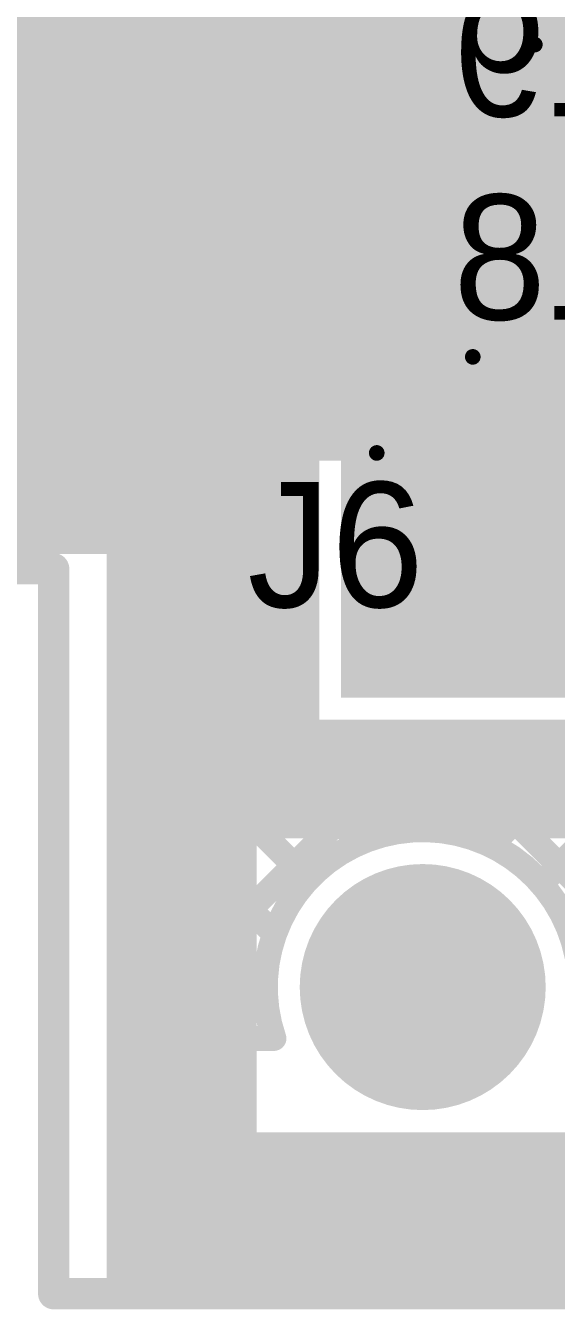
# Model space of a CAD drawing. Header units: millimetres. Extents: x 3.06 to 5.82, y 1.29 to 3.84.
# Drawn here: x 3.294 to 3.4639, y 1.2863 to 1.6971 of the extents above; entities that cross this region are included whole.
import ezdxf

# ---------------------------------------------------------------- set-up
doc = ezdxf.new("R2010")
doc.units = ezdxf.units.MM
doc.header["$MEASUREMENT"] = 0
for name, color, linetype in [('BottomLayer', 5, 'Continuous'), ('BottomOverlay', 54, 'Continuous'), ('BottomSolder', 6, 'Continuous'), ('Mechanical13', 56, 'Continuous'), ('MultiLayer', 9, 'Continuous'), ('PadHoleLayer', 156, 'Continuous'), ('TopLayer', 1, 'Continuous'), ('TopOverlay', 2, 'Continuous'), ('TopPaste', 8, 'Continuous'), ('TopSolder', 216, 'Continuous'), ('ViaHoleLayer', 16, 'Continuous')]:
    doc.layers.add(name, color=color, linetype=linetype)

# ---------------------------------------------------------------- blocks, each defined once
blk = doc.blocks.new('T________B_____2P_7')
at = {"layer": 'BottomLayer', "const_width": 0.04}
blk.add_lwpolyline([(0.18, 0, 1), (0.22, 0, 1)], format="xyb", close=True, dxfattribs=at)
at = {"layer": 'BottomLayer'}
blk.add_solid([(-0.04, 0.04), (-0.04, -0.04), (0.04, 0.04), (0.04, -0.04)], dxfattribs=at)
at = {"layer": 'BottomSolder', "const_width": 0.044}
blk.add_lwpolyline([(0.178, 0, 1), (0.222, 0, 1)], format="xyb", close=True, dxfattribs=at)
at = {"layer": 'BottomSolder'}
blk.add_solid([(-0.044, 0.044), (-0.044, -0.044), (0.044, 0.044), (0.044, -0.044)], dxfattribs=at)
at = {"layer": 'MultiLayer', "const_width": 0.04}
blk.add_lwpolyline([(0.18, 0, 1), (0.22, 0, 1)], format="xyb", close=True, dxfattribs=at)
at = {"layer": 'MultiLayer'}
blk.add_solid([(-0.04, 0.04), (-0.04, -0.04), (0.04, 0.04), (0.04, -0.04)], dxfattribs=at)
at = {"layer": 'PadHoleLayer', "const_width": 0.0275}
for points in [[(-0.01375, 0, 1), (0.01375, 0, 1)], [(0.18625, 0, 1), (0.21375, 0, 1)]]:
    blk.add_lwpolyline(points, format="xyb", close=True, dxfattribs=at)
at = {"layer": 'TopLayer', "const_width": 0.04}
blk.add_lwpolyline([(0.18, 0, 1), (0.22, 0, 1)], format="xyb", close=True, dxfattribs=at)
at = {"layer": 'TopLayer'}
blk.add_solid([(-0.04, 0.04), (-0.04, -0.04), (0.04, 0.04), (0.04, -0.04)], dxfattribs=at)
at = {"layer": 'TopOverlay', "const_width": 0.005}
for points in [[(-0.10066, 0.12542), (0.29934, 0.12542)], [(-0.10066, 0.12542), (-0.10066, -0.1384)], [(0.29934, 0.12542), (0.29934, -0.1384)], [(-0.03661, 0.1002), (-0.01784, 0.08143)], [(0.03748, 0.1002), (0.01871, 0.08143)], [(0.16339, 0.1002), (0.18216, 0.08143)], [(0.23748, 0.1002), (0.21871, 0.08143)], [(-0.01784, 0.08143), (0.01871, 0.08143)], [(0.18216, 0.08143), (0.21871, 0.08143)], [(-0.10066, -0.1384), (-0.06992, -0.16914)], [(0.29934, -0.1384), (0.26861, -0.16914)], [(-0.06992, -0.16914), (0.26861, -0.16914)]]:
    blk.add_lwpolyline(points, dxfattribs=at)
at = {"layer": 'TopOverlay', "const_width": 0.0025}
for points in [[(-0.10191, 0.12542, 1), (-0.09941, 0.12542, 1)], [(-0.10191, 0.12542, 1), (-0.09941, 0.12542, 1)], [(0.29809, 0.12542, 1), (0.30059, 0.12542, 1)], [(0.29809, 0.12542, 1), (0.30059, 0.12542, 1)], [(-0.03786, 0.1002, 1), (-0.03536, 0.1002, 1)], [(0.03623, 0.1002, 1), (0.03873, 0.1002, 1)], [(0.16214, 0.1002, 1), (0.16464, 0.1002, 1)], [(0.23623, 0.1002, 1), (0.23873, 0.1002, 1)], [(-0.01909, 0.08143, 1), (-0.01659, 0.08143, 1)], [(-0.01909, 0.08143, 1), (-0.01659, 0.08143, 1)], [(0.01746, 0.08143, 1), (0.01996, 0.08143, 1)], [(0.01746, 0.08143, 1), (0.01996, 0.08143, 1)], [(0.18091, 0.08143, 1), (0.18341, 0.08143, 1)], [(0.18091, 0.08143, 1), (0.18341, 0.08143, 1)], [(0.21746, 0.08143, 1), (0.21996, 0.08143, 1)], [(0.21746, 0.08143, 1), (0.21996, 0.08143, 1)], [(-0.10191, -0.1384, 1), (-0.09941, -0.1384, 1)], [(-0.10191, -0.1384, 1), (-0.09941, -0.1384, 1)], [(0.29809, -0.1384, 1), (0.30059, -0.1384, 1)], [(0.29809, -0.1384, 1), (0.30059, -0.1384, 1)], [(-0.07117, -0.16914, 1), (-0.06867, -0.16914, 1)], [(-0.07117, -0.16914, 1), (-0.06867, -0.16914, 1)], [(0.26736, -0.16914, 1), (0.26986, -0.16914, 1)], [(0.26736, -0.16914, 1), (0.26986, -0.16914, 1)]]:
    blk.add_lwpolyline(points, format="xyb", close=True, dxfattribs=at)
at = {"layer": 'TopSolder', "const_width": 0.044}
blk.add_lwpolyline([(0.178, 0, 1), (0.222, 0, 1)], format="xyb", close=True, dxfattribs=at)
at = {"layer": 'TopSolder'}
blk.add_solid([(-0.044, 0.044), (-0.044, -0.044), (0.044, 0.044), (0.044, -0.044)], dxfattribs=at)
blk = doc.blocks.new('S______B______18')
at = {"layer": 'TopLayer'}
for points in [[(-0.015, -0.0175), (-0.015, 0.0175), (-0.045, -0.0175), (-0.045, 0.0175)], [(0.045, -0.0175), (0.045, 0.0175), (0.015, -0.0175), (0.015, 0.0175)]]:
    blk.add_solid(points, dxfattribs=at)
at = {"layer": 'TopOverlay', "const_width": 0.005}
for points in [[(-0.05, 0.022), (0.05, 0.022)], [(-0.05, 0.022), (-0.05, -0.022)], [(0.05, 0.022), (0.05, -0.022)], [(-0.05, -0.022), (0.05, -0.022)]]:
    blk.add_lwpolyline(points, dxfattribs=at)
at = {"layer": 'TopOverlay', "const_width": 0.0025}
for points in [[(-0.05125, 0.022, 1), (-0.04875, 0.022, 1)], [(-0.05125, 0.022, 1), (-0.04875, 0.022, 1)], [(0.04875, 0.022, 1), (0.05125, 0.022, 1)], [(0.04875, 0.022, 1), (0.05125, 0.022, 1)], [(-0.05125, -0.022, 1), (-0.04875, -0.022, 1)], [(-0.05125, -0.022, 1), (-0.04875, -0.022, 1)], [(0.04875, -0.022, 1), (0.05125, -0.022, 1)], [(0.04875, -0.022, 1), (0.05125, -0.022, 1)]]:
    blk.add_lwpolyline(points, format="xyb", close=True, dxfattribs=at)
at = {"layer": 'TopPaste'}
for points in [[(-0.015, -0.0175), (-0.015, 0.0175), (-0.045, -0.0175), (-0.045, 0.0175)], [(0.045, -0.0175), (0.045, 0.0175), (0.015, -0.0175), (0.015, 0.0175)]]:
    blk.add_solid(points, dxfattribs=at)
at = {"layer": 'TopSolder'}
for points in [[(-0.011, -0.0215), (-0.011, 0.0215), (-0.049, -0.0215), (-0.049, 0.0215)], [(0.049, -0.0215), (0.049, 0.0215), (0.011, -0.0215), (0.011, 0.0215)]]:
    blk.add_solid(points, dxfattribs=at)
at = {"layer": 'TopOverlay'}
blk.add_text('SB1', height=0.06, rotation=-90, dxfattribs=at).set_placement((0.00364, -0.022))

msp = doc.modelspace()

# ---------------------------------------------------------------- linework, layer by layer
at = {"layer": 'BottomLayer', "const_width": 0.008}
for points in [[(3.337, 1.548), (3.384, 1.548)], [(3.337, 1.52681), (3.35819, 1.548)], [(3.337, 1.373), (3.337, 1.548)], [(3.337, 1.49852), (3.384, 1.54552)], [(3.34518, 1.548), (3.384, 1.50918)], [(3.37346, 1.548), (3.384, 1.53746)], [(3.384, 1.471), (3.384, 1.548)], [(3.337, 1.5279), (3.384, 1.4809)], [(3.337, 1.47024), (3.384, 1.51724)], [(3.337, 1.49961), (3.401, 1.43561)], [(3.337, 1.44195), (3.384, 1.48895)], [(3.337, 1.47133), (3.38441, 1.42392)], [(3.337, 1.38539), (3.42261, 1.471)], [(3.337, 1.41367), (3.39433, 1.471)], [(3.384, 1.471), (3.492, 1.471)], [(3.3939, 1.471), (3.42527, 1.43962)], [(3.41967, 1.43977), (3.4509, 1.471)], [(3.42218, 1.471), (3.52018, 1.373)], [(3.44298, 1.4348), (3.47918, 1.471)], [(3.45046, 1.471), (3.492, 1.42946)], [(3.45904, 1.42257), (3.492, 1.45553)], [(3.337, 1.44304), (3.37367, 1.40637)], [(3.337, 1.41476), (3.3716, 1.38016)], [(3.3529, 1.373), (3.37076, 1.39086)], [(3.337, 1.38647), (3.35047, 1.373)], [(3.337, 1.373), (3.37349, 1.373)]]:
    msp.add_lwpolyline(points, dxfattribs=at)
at = {"layer": 'BottomLayer'}
for points, const_width in [([(3.335, 1.548, 1), (3.339, 1.548, 1)], 0.004), ([(3.335, 1.548, 1), (3.339, 1.548, 1)], 0.004), ([(3.34318, 1.548, 1), (3.34718, 1.548, 1)], 0.004), ([(3.35619, 1.548, 1), (3.36019, 1.548, 1)], 0.004), ([(3.37146, 1.548, 1), (3.37546, 1.548, 1)], 0.004), ([(3.382, 1.548, 1), (3.386, 1.548, 1)], 0.004), ([(3.382, 1.548, 1), (3.386, 1.548, 1)], 0.004), ([(3.382, 1.54552, 1), (3.386, 1.54552, 1)], 0.004), ([(3.382, 1.53746, 1), (3.386, 1.53746, 1)], 0.004), ([(3.45209, 1.528, 1), (3.46391, 1.528, 1)], 0.01181), ([(3.335, 1.5279, 1), (3.339, 1.5279, 1)], 0.004), ([(3.335, 1.52681, 1), (3.339, 1.52681, 1)], 0.004), ([(3.382, 1.51724, 1), (3.386, 1.51724, 1)], 0.004), ([(3.382, 1.50918, 1), (3.386, 1.50918, 1)], 0.004), ([(3.42209, 1.498, 1), (3.43391, 1.498, 1)], 0.01181), ([(3.45209, 1.498, 1), (3.46391, 1.498, 1)], 0.01181), ([(3.335, 1.49961, 1), (3.339, 1.49961, 1)], 0.004), ([(3.335, 1.49852, 1), (3.339, 1.49852, 1)], 0.004), ([(3.382, 1.48895, 1), (3.386, 1.48895, 1)], 0.004), ([(3.382, 1.4809, 1), (3.386, 1.4809, 1)], 0.004), ([(3.335, 1.47133, 1), (3.339, 1.47133, 1)], 0.004), ([(3.382, 1.471, 1), (3.386, 1.471, 1)], 0.004), ([(3.382, 1.471, 1), (3.386, 1.471, 1)], 0.004), ([(3.39189, 1.471, 1), (3.39589, 1.471, 1)], 0.004), ([(3.39233, 1.471, 1), (3.39633, 1.471, 1)], 0.004), ([(3.42018, 1.471, 1), (3.42418, 1.471, 1)], 0.004), ([(3.42061, 1.471, 1), (3.42461, 1.471, 1)], 0.004), ([(3.44846, 1.471, 1), (3.45246, 1.471, 1)], 0.004), ([(3.4489, 1.471, 1), (3.4529, 1.471, 1)], 0.004), ([(3.335, 1.47024, 1), (3.339, 1.47024, 1)], 0.004), ([(3.335, 1.44304, 1), (3.339, 1.44304, 1)], 0.004), ([(3.335, 1.44195, 1), (3.339, 1.44195, 1)], 0.004), ([(3.41767, 1.43977, 1), (3.42167, 1.43977, 1)], 0.004), ([(3.42327, 1.43962, 1), (3.42727, 1.43962, 1)], 0.004), ([(3.399, 1.43561, 1), (3.403, 1.43561, 1)], 0.004), ([(3.44098, 1.4348, 1), (3.44498, 1.4348, 1)], 0.004), ([(3.38241, 1.42392, 1), (3.38641, 1.42392, 1)], 0.004), ([(3.45704, 1.42257, 1), (3.46104, 1.42257, 1)], 0.004), ([(3.335, 1.41476, 1), (3.339, 1.41476, 1)], 0.004), ([(3.335, 1.41367, 1), (3.339, 1.41367, 1)], 0.004), ([(3.40611, 1.38943, 1), (3.43611, 1.38943, 1)], 0.03), ([(3.37167, 1.40637, 1), (3.37567, 1.40637, 1)], 0.004), ([(3.36876, 1.39086, 1), (3.37276, 1.39086, 1)], 0.004), ([(3.335, 1.38647, 1), (3.339, 1.38647, 1)], 0.004), ([(3.335, 1.38539, 1), (3.339, 1.38539, 1)], 0.004), ([(3.3696, 1.38016, 1), (3.3736, 1.38016, 1)], 0.004), ([(3.335, 1.373, 1), (3.339, 1.373, 1)], 0.004), ([(3.335, 1.373, 1), (3.339, 1.373, 1)], 0.004), ([(3.34847, 1.373, 1), (3.35247, 1.373, 1)], 0.004), ([(3.3509, 1.373, 1), (3.3549, 1.373, 1)], 0.004), ([(3.37149, 1.373, 1), (3.37549, 1.373, 1)], 0.004), ([(3.37149, 1.373, 1), (3.37549, 1.373, 1)], 0.004)]:
    msp.add_lwpolyline(points, format="xyb", close=True, dxfattribs=dict(at, const_width=const_width))
at = {"layer": 'BottomLayer', "const_width": 0.008}
msp.add_lwpolyline([(3.37349, 1.373, -1.18158), (3.47148, 1.38943)], format="xyb", dxfattribs=at)
at = {"layer": 'BottomLayer'}
for points in [[(3.068, 1.559), (3.53, 1.559), (3.068, 1.771), (3.53, 1.771)], [(3.395, 1.482), (3.53, 1.482), (3.395, 1.552), (3.53, 1.552)]]:
    msp.add_solid(points, dxfattribs=at)
at = {"layer": 'BottomSolder'}
for points, const_width in [([(3.45009, 1.528, 1), (3.46591, 1.528, 1)], 0.01581), ([(3.42009, 1.498, 1), (3.43591, 1.498, 1)], 0.01581), ([(3.45009, 1.498, 1), (3.46591, 1.498, 1)], 0.01581), ([(3.40411, 1.38943, 1), (3.43811, 1.38943, 1)], 0.034)]:
    msp.add_lwpolyline(points, format="xyb", close=True, dxfattribs=dict(at, const_width=const_width))
at = {"layer": 'Mechanical13', "const_width": 0.01}
for points in [[(3.06284, 1.52328), (3.303, 1.52328)], [(3.303, 1.29131), (3.303, 1.52328)], [(3.303, 1.29131), (5.81898, 1.29131)]]:
    msp.add_lwpolyline(points, dxfattribs=at)
at = {"layer": 'Mechanical13', "const_width": 0.005}
for points in [[(3.3005, 1.52328, 1), (3.3055, 1.52328, 1)], [(3.3005, 1.52328, 1), (3.3055, 1.52328, 1)], [(3.3005, 1.29131, 1), (3.3055, 1.29131, 1)], [(3.3005, 1.29131, 1), (3.3055, 1.29131, 1)]]:
    msp.add_lwpolyline(points, format="xyb", close=True, dxfattribs=at)
at = {"layer": 'MultiLayer'}
for points, const_width in [([(3.45209, 1.528, 1), (3.46391, 1.528, 1)], 0.01181), ([(3.42209, 1.498, 1), (3.43391, 1.498, 1)], 0.01181), ([(3.45209, 1.498, 1), (3.46391, 1.498, 1)], 0.01181), ([(3.40611, 1.38943, 1), (3.43611, 1.38943, 1)], 0.03)]:
    msp.add_lwpolyline(points, format="xyb", close=True, dxfattribs=dict(at, const_width=const_width))
at = {"layer": 'PadHoleLayer', "const_width": 0.03937}
msp.add_lwpolyline([(3.40143, 1.38943, 1), (3.4408, 1.38943, 1)], format="xyb", close=True, dxfattribs=at)
at = {"layer": 'TopLayer', "const_width": 0.008}
for points in [[(3.118, 1.94489), (3.384, 1.67889)], [(3.118, 1.9166), (3.384, 1.6506)], [(3.384, 1.667), (3.384, 1.754)], [(3.319, 1.67851), (3.384, 1.74351)], [(3.319, 1.65023), (3.384, 1.71523)], [(3.319, 1.61), (3.319, 1.712)], [(3.319, 1.68732), (3.384, 1.62232)], [(3.319, 1.62194), (3.384, 1.68694)], [(3.384, 1.621), (3.384, 1.667)], [(3.384, 1.621), (3.384, 1.667)], [(3.28034, 1.555), (3.384, 1.65866)], [(3.319, 1.65903), (3.384, 1.59403)], [(3.30862, 1.555), (3.384, 1.63038)], [(3.30862, 1.555), (3.384, 1.63038)], [(3.319, 1.63075), (3.384, 1.56575)], [(3.384, 1.471), (3.384, 1.621)], [(3.45904, 1.42257), (3.648, 1.61153)], [(3.217, 1.61), (3.319, 1.61)], [(3.25206, 1.555), (3.30706, 1.61)], [(3.25489, 1.61), (3.3099, 1.555)], [(3.28318, 1.61), (3.384, 1.50918)], [(3.31146, 1.61), (3.384, 1.53746)], [(3.33691, 1.555), (3.384, 1.60209)], [(3.337, 1.52681), (3.384, 1.57381)], [(3.118, 1.555), (3.337, 1.555)], [(3.337, 1.373), (3.337, 1.555)], [(3.337, 1.49852), (3.384, 1.54552)], [(3.337, 1.5279), (3.384, 1.4809)], [(3.337, 1.47024), (3.384, 1.51724)], [(3.337, 1.49961), (3.401, 1.43561)], [(3.337, 1.44195), (3.384, 1.48895)], [(3.337, 1.47133), (3.38441, 1.42392)], [(3.337, 1.41367), (3.39433, 1.471)], [(3.337, 1.38539), (3.42261, 1.471)], [(3.384, 1.471), (3.482, 1.471)], [(3.3939, 1.471), (3.42527, 1.43962)], [(3.41967, 1.43977), (3.4509, 1.471)], [(3.42218, 1.471), (3.52018, 1.373)], [(3.44298, 1.4348), (3.47918, 1.471)], [(3.45046, 1.471), (3.54846, 1.373)], [(3.337, 1.44304), (3.37367, 1.40637)], [(3.337, 1.41476), (3.3716, 1.38016)], [(3.3529, 1.373), (3.37076, 1.39086)], [(3.337, 1.38647), (3.35047, 1.373)], [(3.337, 1.373), (3.37349, 1.373)]]:
    msp.add_lwpolyline(points, dxfattribs=at)
at = {"layer": 'TopLayer'}
for points, const_width in [([(3.317, 1.68732, 1), (3.321, 1.68732, 1)], 0.004), ([(3.382, 1.68694, 1), (3.386, 1.68694, 1)], 0.004), ([(3.317, 1.67851, 1), (3.321, 1.67851, 1)], 0.004), ([(3.382, 1.67889, 1), (3.386, 1.67889, 1)], 0.004), ([(3.382, 1.667, 1), (3.386, 1.667, 1)], 0.004), ([(3.382, 1.667, 1), (3.386, 1.667, 1)], 0.004), ([(3.382, 1.667, 1), (3.386, 1.667, 1)], 0.004), ([(3.317, 1.65903, 1), (3.321, 1.65903, 1)], 0.004), ([(3.382, 1.65866, 1), (3.386, 1.65866, 1)], 0.004), ([(3.317, 1.65023, 1), (3.321, 1.65023, 1)], 0.004), ([(3.382, 1.6506, 1), (3.386, 1.6506, 1)], 0.004), ([(3.317, 1.63075, 1), (3.321, 1.63075, 1)], 0.004), ([(3.382, 1.63038, 1), (3.386, 1.63038, 1)], 0.004), ([(3.382, 1.63038, 1), (3.386, 1.63038, 1)], 0.004), ([(3.317, 1.62194, 1), (3.321, 1.62194, 1)], 0.004), ([(3.382, 1.62232, 1), (3.386, 1.62232, 1)], 0.004), ([(3.382, 1.621, 1), (3.386, 1.621, 1)], 0.004), ([(3.382, 1.621, 1), (3.386, 1.621, 1)], 0.004), ([(3.382, 1.621, 1), (3.386, 1.621, 1)], 0.004), ([(3.30506, 1.61, 1), (3.30906, 1.61, 1)], 0.004), ([(3.30946, 1.61, 1), (3.31346, 1.61, 1)], 0.004), ([(3.317, 1.61, 1), (3.321, 1.61, 1)], 0.004), ([(3.317, 1.61, 1), (3.321, 1.61, 1)], 0.004), ([(3.382, 1.60209, 1), (3.386, 1.60209, 1)], 0.004), ([(3.382, 1.59403, 1), (3.386, 1.59403, 1)], 0.004), ([(3.382, 1.57381, 1), (3.386, 1.57381, 1)], 0.004), ([(3.382, 1.56575, 1), (3.386, 1.56575, 1)], 0.004), ([(3.30662, 1.555, 1), (3.31062, 1.555, 1)], 0.004), ([(3.30662, 1.555, 1), (3.31062, 1.555, 1)], 0.004), ([(3.3079, 1.555, 1), (3.3119, 1.555, 1)], 0.004), ([(3.33491, 1.555, 1), (3.33891, 1.555, 1)], 0.004), ([(3.335, 1.555, 1), (3.339, 1.555, 1)], 0.004), ([(3.335, 1.555, 1), (3.339, 1.555, 1)], 0.004), ([(3.382, 1.54552, 1), (3.386, 1.54552, 1)], 0.004), ([(3.382, 1.53746, 1), (3.386, 1.53746, 1)], 0.004), ([(3.45209, 1.528, 1), (3.46391, 1.528, 1)], 0.01181), ([(3.335, 1.5279, 1), (3.339, 1.5279, 1)], 0.004), ([(3.335, 1.52681, 1), (3.339, 1.52681, 1)], 0.004), ([(3.382, 1.51724, 1), (3.386, 1.51724, 1)], 0.004), ([(3.382, 1.50918, 1), (3.386, 1.50918, 1)], 0.004), ([(3.42209, 1.498, 1), (3.43391, 1.498, 1)], 0.01181), ([(3.45209, 1.498, 1), (3.46391, 1.498, 1)], 0.01181), ([(3.335, 1.49961, 1), (3.339, 1.49961, 1)], 0.004), ([(3.335, 1.49852, 1), (3.339, 1.49852, 1)], 0.004), ([(3.382, 1.48895, 1), (3.386, 1.48895, 1)], 0.004), ([(3.382, 1.4809, 1), (3.386, 1.4809, 1)], 0.004), ([(3.335, 1.47133, 1), (3.339, 1.47133, 1)], 0.004), ([(3.382, 1.471, 1), (3.386, 1.471, 1)], 0.004), ([(3.382, 1.471, 1), (3.386, 1.471, 1)], 0.004), ([(3.39189, 1.471, 1), (3.39589, 1.471, 1)], 0.004), ([(3.39233, 1.471, 1), (3.39633, 1.471, 1)], 0.004), ([(3.42018, 1.471, 1), (3.42418, 1.471, 1)], 0.004), ([(3.42061, 1.471, 1), (3.42461, 1.471, 1)], 0.004), ([(3.44846, 1.471, 1), (3.45246, 1.471, 1)], 0.004), ([(3.4489, 1.471, 1), (3.4529, 1.471, 1)], 0.004), ([(3.335, 1.47024, 1), (3.339, 1.47024, 1)], 0.004), ([(3.335, 1.44304, 1), (3.339, 1.44304, 1)], 0.004), ([(3.335, 1.44195, 1), (3.339, 1.44195, 1)], 0.004), ([(3.41767, 1.43977, 1), (3.42167, 1.43977, 1)], 0.004), ([(3.42327, 1.43962, 1), (3.42727, 1.43962, 1)], 0.004), ([(3.399, 1.43561, 1), (3.403, 1.43561, 1)], 0.004), ([(3.44098, 1.4348, 1), (3.44498, 1.4348, 1)], 0.004), ([(3.38241, 1.42392, 1), (3.38641, 1.42392, 1)], 0.004), ([(3.45704, 1.42257, 1), (3.46104, 1.42257, 1)], 0.004), ([(3.335, 1.41476, 1), (3.339, 1.41476, 1)], 0.004), ([(3.335, 1.41367, 1), (3.339, 1.41367, 1)], 0.004), ([(3.40611, 1.38943, 1), (3.43611, 1.38943, 1)], 0.03), ([(3.37167, 1.40637, 1), (3.37567, 1.40637, 1)], 0.004), ([(3.36876, 1.39086, 1), (3.37276, 1.39086, 1)], 0.004), ([(3.335, 1.38647, 1), (3.339, 1.38647, 1)], 0.004), ([(3.335, 1.38539, 1), (3.339, 1.38539, 1)], 0.004), ([(3.3696, 1.38016, 1), (3.3736, 1.38016, 1)], 0.004), ([(3.335, 1.373, 1), (3.339, 1.373, 1)], 0.004), ([(3.335, 1.373, 1), (3.339, 1.373, 1)], 0.004), ([(3.34847, 1.373, 1), (3.35247, 1.373, 1)], 0.004), ([(3.3509, 1.373, 1), (3.3549, 1.373, 1)], 0.004), ([(3.37149, 1.373, 1), (3.37549, 1.373, 1)], 0.004), ([(3.37149, 1.373, 1), (3.37549, 1.373, 1)], 0.004)]:
    msp.add_lwpolyline(points, format="xyb", close=True, dxfattribs=dict(at, const_width=const_width))
at = {"layer": 'TopLayer', "const_width": 0.008}
msp.add_lwpolyline([(3.37349, 1.373, -1.18158), (3.47148, 1.38943)], format="xyb", dxfattribs=at)
at = {"layer": 'TopLayer'}
for points in [[(3.32, 1.296), (3.368, 1.296), (3.32, 1.793), (3.368, 1.793)], [(3.358, 1.437), (3.386, 1.437), (3.358, 1.776), (3.386, 1.776)], [(3.395, 1.632), (3.73, 1.632), (3.395, 1.743), (3.73, 1.743)], [(3.395, 1.482), (3.471, 1.482), (3.395, 1.656), (3.471, 1.656)], [(3.202, 1.528), (3.357, 1.528), (3.202, 1.606), (3.357, 1.606)], [(3.376, 1.437), (3.495, 1.437), (3.376, 1.472), (3.495, 1.472)], [(3.35, 1.296), (3.501, 1.296), (3.35, 1.343), (3.501, 1.343)]]:
    msp.add_solid(points, dxfattribs=at)
at = {"layer": 'TopSolder'}
for points, const_width in [([(3.45009, 1.528, 1), (3.46591, 1.528, 1)], 0.01581), ([(3.42009, 1.498, 1), (3.43591, 1.498, 1)], 0.01581), ([(3.45009, 1.498, 1), (3.46591, 1.498, 1)], 0.01581), ([(3.40411, 1.38943, 1), (3.43811, 1.38943, 1)], 0.034)]:
    msp.add_lwpolyline(points, format="xyb", close=True, dxfattribs=dict(at, const_width=const_width))
at = {"layer": 'ViaHoleLayer', "const_width": 0.00787}
for points in [[(3.45406, 1.528, 1), (3.46194, 1.528, 1)], [(3.42406, 1.498, 1), (3.43194, 1.498, 1)], [(3.45406, 1.498, 1), (3.46194, 1.498, 1)]]:
    msp.add_lwpolyline(points, format="xyb", close=True, dxfattribs=at)

# ---------------------------------------------------------------- block references
at = {"rotation": 90}
for name, p in [('T________B_____2P_7', (3.268, 1.661)), ('S______B______18', (3.479, 1.741))]:
    msp.add_blockref(name, p, dxfattribs=at)

# ---------------------------------------------------------------- texts
at = {"layer": 'BottomOverlay', "text_generation_flag": 2}
for s, p in [('C19', (3.529, 1.668)), ('C18', (3.529, 1.603))]:
    msp.add_text(s, height=0.04, dxfattribs=at).set_placement(p)
at = {"layer": 'TopOverlay'}
msp.add_text('J6', height=0.04, dxfattribs=at).set_placement((3.365, 1.511))

doc.saveas('drawing.dxf')
